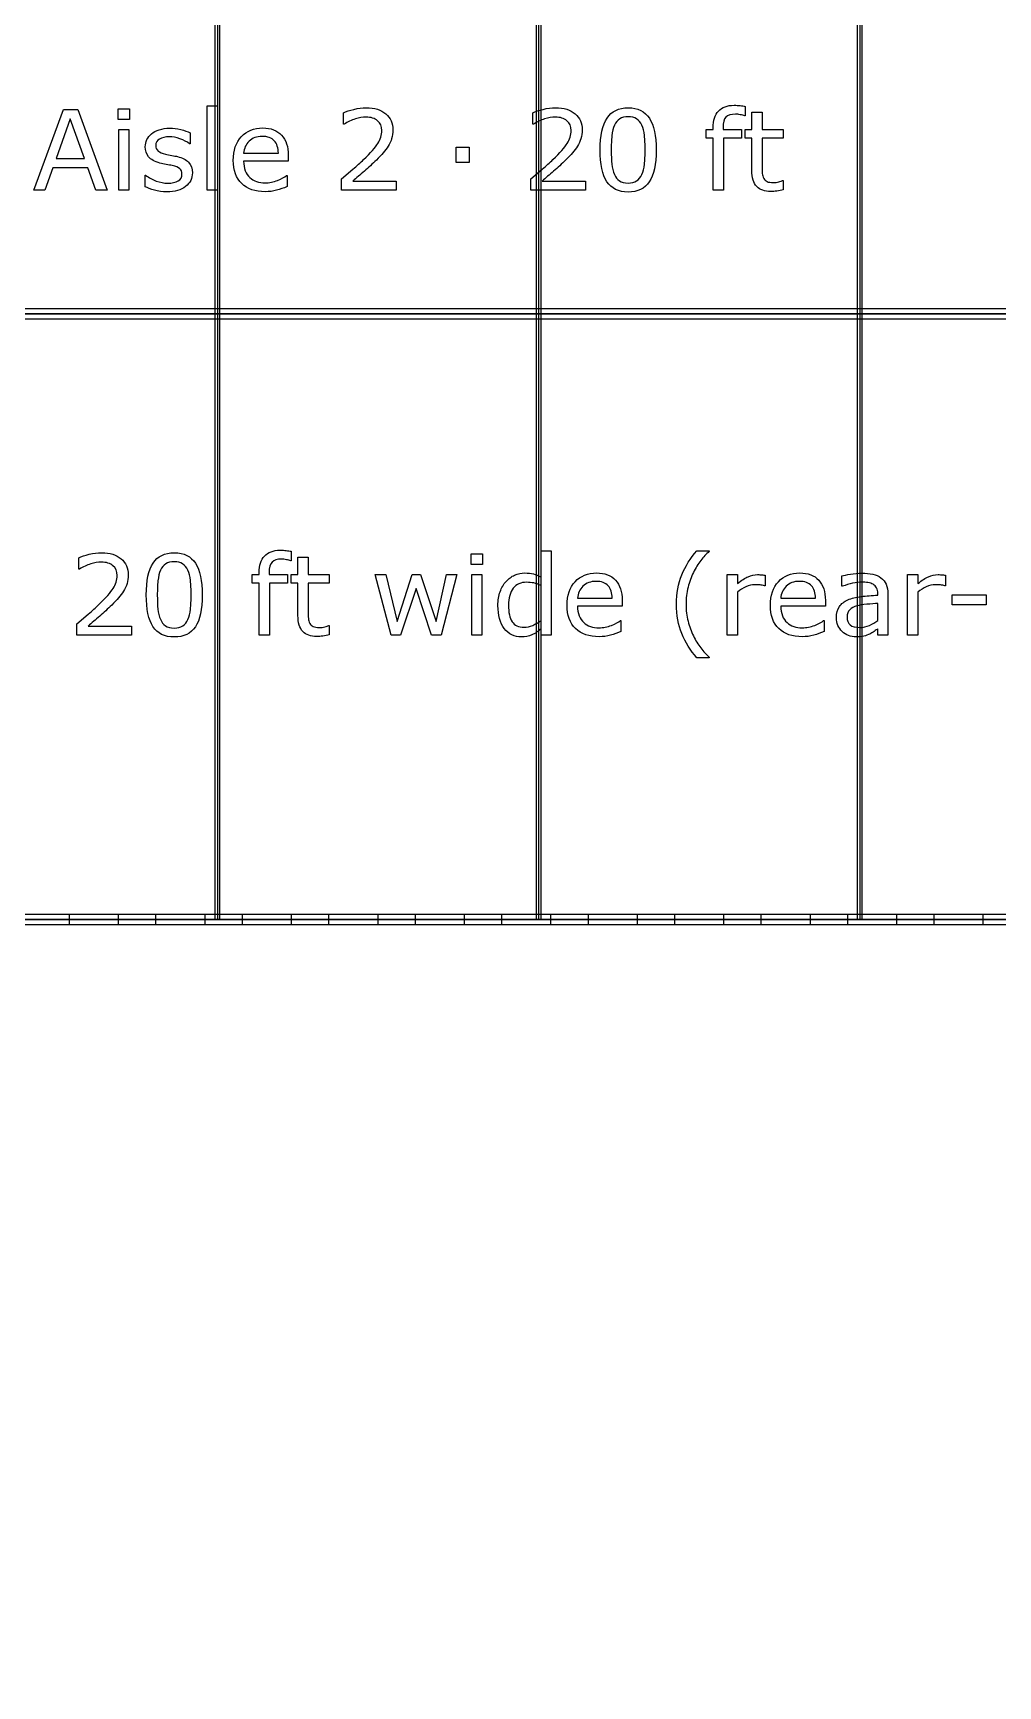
# Model space of a CAD drawing. Extents: x -13 to 750, y 12 to 2314.
# Drawn here: x 139.1 to 217.2, y 875.9 to 1009.6 of the extents above; entities that cross this region are included whole.
import ezdxf

# ---------------------------------------------------------------- set-up
doc = ezdxf.new("R2010")
doc.units = 0
doc.layers.get('0').update_dxf_attribs({"linetype": 'CONTINUOUS'})

msp = doc.modelspace()

# ---------------------------------------------------------------- linework, layer by layer
at = {"color": 7}
for points in [[(153.80078, 1136.89), (153.80078, 937.89), (154.19922, 937.89), (154.19922, 1136.89)], [(179.80078, 1136.89), (179.80078, 937.89), (180.19922, 937.89), (180.19922, 1136.89)], [(205.80078, 1136.89), (205.80078, 937.89), (206.19922, 937.89), (206.19922, 1136.89)], [(44, 1012.89), (268, 1012.89), (268, 986.89), (44, 986.89)], [(145.073, 996.89), (144.14575, 996.89), (143.50415, 998.7137), (140.67407, 998.7137), (140.03247, 996.89), (139.14917, 996.89), (141.53101, 1003.4335), (142.69116, 1003.4335)], [(146.88794, 1002.6205), (145.9563, 1002.6205), (145.9563, 1003.4774), (146.88794, 1003.4774)], [(153.99393, 996.89), (153.16775, 996.89), (153.16775, 1003.7279), (153.99393, 1003.7279)], [(143.23608, 999.4608), (142.08911, 1002.6732), (140.93774, 999.4608)], [(146.83524, 996.89), (146.00906, 996.89), (146.00906, 1001.7987), (146.83524, 1001.7987)], [(174.38895, 999.1356), (173.33865, 999.1356), (173.33865, 1000.3793), (174.38895, 1000.3793)], [(189.51489, 1000.1639), (189.51489, 1000.1639)], [(188.35912, 998.1688), (188.35912, 998.1688)], [(43.599609, 987.2904), (43.599609, 937.4896), (268.40039, 937.4896), (268.40039, 987.2904)], [(44, 986.89), (268, 986.89), (268, 937.89), (44, 937.89)], [(44.400391, 986.4896), (267.59961, 986.4896), (267.59961, 938.2904), (44.400391, 938.2904)], [(175.46562, 966.6206), (174.53398, 966.6206), (174.53398, 967.4775), (175.46562, 967.4775)], [(173.387, 965.7988), (172.10819, 960.8901), (171.34355, 960.8901), (170.08232, 964.6738), (168.82987, 960.8901), (168.06962, 960.8901), (166.77763, 965.7988), (167.63896, 965.7988), (168.53983, 961.9975), (169.76591, 965.7988), (170.44706, 965.7988), (171.7039, 961.9975), (172.55644, 965.7988)], [(175.41292, 960.8901), (174.58675, 960.8901), (174.58675, 965.7988), (175.41292, 965.7988)], [(152.76786, 964.164), (152.76786, 964.164)], [(216.22933, 963.3554), (213.48714, 963.3554), (213.48714, 964.1508), (216.22933, 964.1508)], [(151.6121, 962.1689), (151.6121, 962.1689)], [(44, 937.89), (268, 937.89), (268, 763.89), (44, 763.89)], [(142, 938.2904), (142, 937.4896), (146, 937.4896), (146, 938.2904)], [(149, 938.2904), (149, 937.4896), (153, 937.4896), (153, 938.2904)], [(156, 938.2904), (156, 937.4896), (160, 937.4896), (160, 938.2904)], [(163, 938.2904), (163, 937.4896), (167, 937.4896), (167, 938.2904)], [(170, 938.2904), (170, 937.4896), (174, 937.4896), (174, 938.2904)], [(177, 938.2904), (177, 937.4896), (181, 937.4896), (181, 938.2904)], [(184, 938.2904), (184, 937.4896), (188, 937.4896), (188, 938.2904)], [(191, 938.2904), (191, 937.4896), (195, 937.4896), (195, 938.2904)], [(198, 938.2904), (198, 937.4896), (202, 937.4896), (202, 938.2904)], [(205, 938.2904), (205, 937.4896), (209, 937.4896), (209, 938.2904)], [(212, 938.2904), (212, 937.4896), (216, 937.4896), (216, 938.2904)]]:
    msp.add_lwpolyline(points, close=True, dxfattribs=at)
for points in [[(154, 1136.89), (154, 937.89)], [(180, 1136.89), (180, 937.89)], [(206, 1136.89), (206, 937.89)], [(164.25516, 1002.2381), (164.21126, 1002.2381), (164.21126, 1003.161)], [(179.57886, 1002.2381), (179.53496, 1002.2381), (179.53496, 1003.161)], [(196.72632, 1002.9281), (196.68242, 1002.9281)], [(197.26685, 998.4936), (197.26685, 1001.104), (196.70874, 1001.104), (196.70874, 1001.7983), (197.26685, 1001.7983), (197.26685, 1003.2089), (198.09302, 1003.2089), (198.09302, 1001.7983), (199.7981, 1001.7983), (199.7981, 1001.104), (198.09302, 1001.104), (198.09302, 998.8671)], [(196.72637, 1003.6838), (196.72632, 1002.9281)], [(194.92901, 1001.9657), (194.92901, 1001.7987), (196.41875, 1001.7987), (196.41875, 1001.1044), (194.95537, 1001.1044), (194.95537, 996.89), (194.1292, 996.89), (194.1292, 1001.1044), (193.57109, 1001.1044), (193.57109, 1001.7987), (194.1292, 1001.7987), (194.1292, 1001.9613)], [(151.78343, 1001.5479), (151.78343, 1000.6646), (151.73953, 1000.6646)], [(156.12088, 999.8915), (158.93338, 999.8915)], [(159.73758, 999.2587), (156.12088, 999.2587)], [(159.73753, 999.7069), (159.73758, 999.2587)], [(148.14041, 997.1844), (148.14041, 998.1117), (148.18431, 998.1117)], [(151.97684, 998.3044), (151.97684, 998.305)], [(159.59695, 998.0897), (159.64085, 998.0897), (159.64085, 997.1888)], [(168.4783, 996.89), (164.04861, 996.89), (164.04861, 997.8085), (164.97147, 998.5995)], [(164.95831, 997.6415), (168.47833, 997.6415), (168.4783, 996.89)], [(183.802, 996.89), (179.37231, 996.89), (179.37231, 997.8085), (180.29517, 998.5995)], [(180.28201, 997.6415), (183.80203, 997.6415), (183.802, 996.89)], [(199.75417, 997.6762), (199.79807, 997.6762), (199.7981, 996.9339)], [(142.83183, 966.2382), (142.78783, 966.2382), (142.78783, 967.1611)], [(159.97929, 966.9282), (159.93539, 966.9282)], [(160.51982, 962.4937), (160.51982, 965.1041), (159.96171, 965.1041), (159.96171, 965.7984), (160.51982, 965.7984), (160.51982, 967.209), (161.34599, 967.209), (161.34599, 965.7984), (163.05107, 965.7984), (163.05107, 965.1041), (161.34599, 965.1041), (161.34599, 962.8672)], [(159.97934, 967.6838), (159.97929, 966.9282)], [(180.20296, 965.6005), (180.20296, 967.7275), (181.02913, 967.7275), (181.02913, 960.8901)], [(192.802, 967.728), (193.80835, 967.728), (193.80835, 967.684)], [(158.18197, 965.9658), (158.18197, 965.7988), (159.67172, 965.7988), (159.67172, 965.1045), (158.20834, 965.1045), (158.20834, 960.89), (157.38217, 960.89), (157.38217, 965.1044), (156.82406, 965.1044), (156.82406, 965.7987), (157.38217, 965.7987), (157.38217, 965.9613)], [(196.09363, 964.3755), (196.09363, 960.89), (195.26745, 960.89), (195.26745, 965.7987), (196.09363, 965.7987), (196.09363, 965.0736)], [(198.33044, 965.7457), (198.3304, 964.8979)], [(204.59261, 964.854), (204.54861, 964.854), (204.54861, 965.6933)], [(210.70105, 964.3755), (210.70105, 960.89), (209.87488, 960.89), (209.87488, 965.7987), (210.70105, 965.7987), (210.70105, 965.0736)], [(212.93786, 965.7457), (212.93782, 964.8979)], [(180.20296, 962.0986), (180.20296, 964.9155)], [(198.3304, 964.8979), (198.2865, 964.8979)], [(207.46224, 964.1336), (207.46224, 964.261)], [(208.28397, 964.2209), (208.28402, 960.8901)], [(212.93782, 964.8979), (212.89392, 964.8979)], [(183.1473, 963.8916), (185.9598, 963.8916)], [(186.764, 963.2588), (183.1473, 963.2588)], [(186.76395, 963.707), (186.764, 963.2588)], [(199.60042, 963.8916), (202.41292, 963.8916)], [(203.21712, 963.2588), (199.60042, 963.2588)], [(203.21708, 963.707), (203.21712, 963.2588)], [(207.46224, 962.0986), (207.46224, 963.4653)], [(147.05497, 960.8901), (142.62528, 960.8901), (142.62528, 961.8086), (143.54814, 962.5996)], [(143.53488, 961.6416), (147.0549, 961.6416), (147.05497, 960.8901)], [(163.00714, 961.6763), (163.05104, 961.6763), (163.05107, 960.934)], [(180.20296, 962.0984), (180.20296, 962.0986)], [(186.62337, 962.0898), (186.66727, 962.0898), (186.66727, 961.1889)], [(203.0765, 962.0898), (203.1204, 962.0898), (203.1204, 961.1889)], [(207.46224, 962.0985), (207.46224, 962.0986)], [(181.02913, 960.8901), (180.20296, 960.8901), (180.20296, 961.4043)], [(208.28402, 960.8901), (207.46224, 960.8901), (207.46224, 961.413)], [(193.80843, 959.0796), (192.802, 959.0796)], [(193.80835, 959.1235), (193.80843, 959.0796)]]:
    msp.add_lwpolyline(points, dxfattribs=at)
for points in [[(164.21126, 1003.161), (164.419267, 1003.263533), (164.696123, 1003.357267), (165.04183, 1003.4422)], [(165.04183, 1003.4422), (165.390463, 1003.5272), (165.727377, 1003.5697), (166.05257, 1003.5697)], [(166.05257, 1003.5697), (166.72347, 1003.5697), (167.24935, 1003.4071), (167.63021, 1003.0819)], [(167.63021, 1003.0819), (168.01107, 1002.759633), (168.2015, 1002.321633), (168.2015, 1001.7679)], [(179.53496, 1003.161), (179.742967, 1003.263533), (180.019823, 1003.357267), (180.36553, 1003.4422)], [(180.36553, 1003.4422), (180.714163, 1003.5272), (181.051077, 1003.5697), (181.37627, 1003.5697)], [(181.37627, 1003.5697), (182.04717, 1003.5697), (182.57305, 1003.4071), (182.95391, 1003.0819)], [(182.95391, 1003.0819), (183.33477, 1002.759633), (183.5252, 1002.321633), (183.5252, 1001.7679)], [(185.53784, 1002.7303), (185.904053, 1003.286967), (186.475343, 1003.5653), (187.25171, 1003.5653)], [(187.25171, 1003.5653), (188.036863, 1003.5653), (188.609617, 1003.282567), (188.96997, 1002.7171)], [(194.1292, 1001.9613), (194.1292, 1002.5443), (194.27422, 1002.991067), (194.56426, 1003.3016)], [(194.56426, 1003.3016), (194.8543, 1003.615067), (195.273243, 1003.7718), (195.82109, 1003.7718)], [(195.93975, 1003.0511), (195.585257, 1003.0511), (195.327443, 1002.972), (195.16631, 1002.8138)], [(195.82109, 1003.7718), (196.005663, 1003.7718), (196.171193, 1003.763133), (196.31768, 1003.7458)], [(196.32647, 1003.0071), (196.179983, 1003.036433), (196.051077, 1003.0511), (195.93975, 1003.0511)], [(196.31768, 1003.7458), (196.467093, 1003.728467), (196.603323, 1003.7078), (196.72637, 1003.6838)], [(196.68242, 1002.9281), (196.5916, 1002.954767), (196.47295, 1002.9811), (196.32647, 1003.0071)], [(148.6677, 1001.4688), (148.831767, 1001.606467), (149.039777, 1001.714867), (149.29173, 1001.794)], [(149.29173, 1001.794), (149.54661, 1001.876), (149.83079, 1001.917), (150.14427, 1001.917)], [(150.14427, 1001.917), (150.437237, 1001.917), (150.733133, 1001.8804), (151.03196, 1001.8072)], [(151.03196, 1001.8072), (151.33372, 1001.736867), (151.58421, 1001.650433), (151.78343, 1001.5479)], [(155.93626, 1001.2274), (156.375713, 1001.699067), (156.95286, 1001.9349), (157.6677, 1001.9349)], [(157.6677, 1001.9349), (158.329813, 1001.9349), (158.83958, 1001.741533), (159.197, 1001.3548)], [(165.16482, 1002.6688), (164.854273, 1002.575067), (164.551053, 1002.4315), (164.25516, 1002.2381)], [(166.03055, 1002.8094), (165.76395, 1002.8094), (165.475373, 1002.762533), (165.16482, 1002.6688)], [(166.96658, 1002.5194), (166.743927, 1002.712733), (166.431917, 1002.8094), (166.03055, 1002.8094)], [(167.30496, 1001.724), (167.30496, 1002.0638), (167.192167, 1002.328933), (166.96658, 1002.5194)], [(166.99295, 1000.6825), (167.200957, 1001.004767), (167.30496, 1001.351933), (167.30496, 1001.724)], [(168.2015, 1001.7679), (168.2015, 1001.5189), (168.169267, 1001.286), (168.1048, 1001.0692)], [(180.48853, 1002.6688), (180.177983, 1002.575067), (179.87476, 1002.4315), (179.57886, 1002.2381)], [(181.35425, 1002.8094), (181.08765, 1002.8094), (180.799077, 1002.762533), (180.48853, 1002.6688)], [(182.29028, 1002.5194), (182.067627, 1002.712733), (181.755617, 1002.8094), (181.35425, 1002.8094)], [(182.62866, 1001.724), (182.62866, 1002.0638), (182.515867, 1002.328933), (182.29028, 1002.5194)], [(182.31665, 1000.6825), (182.524657, 1001.004767), (182.62866, 1001.351933), (182.62866, 1001.724)], [(183.5252, 1001.7679), (183.5252, 1001.5189), (183.492967, 1001.286), (183.4285, 1001.0692)], [(184.98853, 1000.1551), (184.98853, 1001.318233), (185.171633, 1002.176633), (185.53784, 1002.7303)], [(186.13989, 1002.1503), (186.040283, 1001.9335), (185.971437, 1001.650767), (185.93335, 1001.3021)], [(186.56616, 1002.6688), (186.387453, 1002.554533), (186.245363, 1002.3817), (186.13989, 1002.1503)], [(187.25171, 1002.8402), (186.976317, 1002.8402), (186.7478, 1002.783067), (186.56616, 1002.6688)], [(187.93286, 1002.6688), (187.75708, 1002.783067), (187.53003, 1002.8402), (187.25171, 1002.8402)], [(188.35474, 1002.159), (188.2522, 1002.3846), (188.111573, 1002.554533), (187.93286, 1002.6688)], [(188.56567, 1001.3241), (188.530537, 1001.652233), (188.460227, 1001.930533), (188.35474, 1002.159)], [(188.96997, 1002.7171), (189.33325, 1002.154633), (189.51489, 1001.303567), (189.51489, 1000.1639)], [(195.16631, 1002.8138), (195.00811, 1002.658533), (194.92901, 1002.375833), (194.92901, 1001.9657)], [(148.16233, 1000.4185), (148.16233, 1000.620633), (148.203347, 1000.811067), (148.28538, 1000.9898)], [(148.4304, 999.6011), (148.251687, 999.823767), (148.16233, 1000.096233), (148.16233, 1000.4185)], [(148.28538, 1000.9898), (148.37034, 1001.168533), (148.49778, 1001.3282), (148.6677, 1001.4688)], [(149.31815, 1001.0425), (149.110137, 1000.928233), (149.00613, 1000.756867), (149.00613, 1000.5284)], [(149.00613, 1000.5284), (149.00613, 1000.3262), (149.06912, 1000.173833), (149.1951, 1000.0713)], [(150.08279, 1001.2183), (149.781037, 1001.2183), (149.526157, 1001.1597), (149.31815, 1001.0425)], [(150.97049, 1001.0557), (150.66873, 1001.1641), (150.37283, 1001.2183), (150.08279, 1001.2183)], [(151.73953, 1000.6646), (151.528597, 1000.819867), (151.27225, 1000.950233), (150.97049, 1001.0557)], [(155.28147, 999.3158), (155.28147, 1000.118533), (155.499733, 1000.755733), (155.93626, 1001.2274)], [(156.56473, 1000.8627), (156.303983, 1000.6019), (156.156033, 1000.278167), (156.12088, 999.8915)], [(157.62381, 1001.2538), (157.18143, 1001.2538), (156.828403, 1001.123433), (156.56473, 1000.8627)], [(158.60379, 1000.8978), (158.389923, 1001.135133), (158.063263, 1001.2538), (157.62381, 1001.2538)], [(158.93338, 999.8915), (158.930713, 1000.3251), (158.82085, 1000.660533), (158.60379, 1000.8978)], [(159.197, 1001.3548), (159.557353, 1000.968133), (159.73753, 1000.418833), (159.73753, 999.7069)], [(165.83719, 999.3861), (166.39969, 999.931033), (166.784943, 1000.363167), (166.99295, 1000.6825)], [(167.82794, 1000.4584), (167.71368, 1000.276733), (167.578913, 1000.098), (167.42364, 999.9222)], [(168.1048, 1001.0692), (168.043267, 1000.855333), (167.95098, 1000.651733), (167.82794, 1000.4584)], [(181.16089, 999.3861), (181.72339, 999.931033), (182.108643, 1000.363167), (182.31665, 1000.6825)], [(183.15164, 1000.4584), (183.03738, 1000.276733), (182.902613, 1000.098), (182.74734, 999.9222)], [(183.4285, 1001.0692), (183.366967, 1000.855333), (183.27468, 1000.651733), (183.15164, 1000.4584)], [(185.93335, 1001.3021), (185.898217, 1000.9535), (185.88065, 1000.571167), (185.88065, 1000.1551)], [(188.62277, 1000.1639), (188.62277, 1000.609233), (188.603737, 1000.995967), (188.56567, 1001.3241)], [(149.34886, 999.1001), (148.918193, 999.214367), (148.61204, 999.381367), (148.4304, 999.6011)], [(149.1951, 1000.0713), (149.318147, 999.968767), (149.517363, 999.8853), (149.79275, 999.8209)], [(149.86302, 998.9859), (149.67552, 999.021233), (149.504133, 999.0593), (149.34886, 999.1001)], [(149.79275, 999.8209), (149.945097, 999.785567), (150.11502, 999.7504), (150.30252, 999.7154)], [(150.32444, 998.8939), (150.207253, 998.920567), (150.053447, 998.951233), (149.86302, 998.9859)], [(150.30252, 999.7154), (150.492947, 999.680067), (150.65115, 999.647733), (150.77713, 999.6184)], [(150.77713, 999.6184), (151.160917, 999.530533), (151.456813, 999.379667), (151.66482, 999.1658)], [(151.66482, 999.1658), (151.872833, 998.949), (151.97684, 998.661867), (151.97684, 998.3044)], [(155.96702, 997.4349), (155.509987, 997.8773), (155.28147, 998.504267), (155.28147, 999.3158)], [(156.12088, 999.2587), (156.12088, 998.9569), (156.16629, 998.6932), (156.25711, 998.4676)], [(164.97147, 998.5995), (165.282017, 998.863167), (165.57059, 999.125367), (165.83719, 999.3861)], [(166.86554, 999.3378), (166.55206, 999.030133), (166.22833, 998.7313), (165.89435, 998.4413)], [(167.42364, 999.9222), (167.2713, 999.746467), (167.085267, 999.551667), (166.86554, 999.3378)], [(180.29517, 998.5995), (180.605717, 998.863167), (180.89429, 999.125367), (181.16089, 999.3861)], [(182.18924, 999.3378), (181.87576, 999.030133), (181.55203, 998.7313), (181.21805, 998.4413)], [(182.74734, 999.9222), (182.595, 999.746467), (182.408967, 999.551667), (182.18924, 999.3378)], [(185.52905, 997.5887), (185.168703, 998.145367), (184.98853, 999.000833), (184.98853, 1000.1551)], [(185.88065, 1000.1551), (185.88065, 999.6981), (185.89675, 999.3158), (185.92895, 999.0082)], [(185.92895, 999.0082), (185.96115, 998.700533), (186.029997, 998.425133), (186.13549, 998.182)], [(188.35913, 998.1688), (188.46167, 998.406133), (188.530517, 998.684467), (188.56567, 999.0038)], [(188.56567, 999.0038), (188.603737, 999.326067), (188.62277, 999.712767), (188.62277, 1000.1639)], [(189.51489, 1000.1639), (189.51489, 998.9891), (189.33032, 998.1263), (188.96118, 997.5755)], [(148.18431, 998.1117), (148.44505, 997.915367), (148.735087, 997.758633), (149.05442, 997.6415)], [(149.05442, 997.6415), (149.37376, 997.527233), (149.679913, 997.4701), (149.97288, 997.4701)], [(149.97288, 997.4701), (150.33616, 997.4701), (150.62034, 997.5287), (150.82542, 997.6459)], [(150.96604, 998.639), (150.854713, 998.7386), (150.640847, 998.823567), (150.32444, 998.8939)], [(150.82542, 997.6459), (151.0305, 997.763033), (151.13304, 997.9476), (151.13304, 998.1996)], [(151.13304, 998.1996), (151.13304, 998.392933), (151.077373, 998.5394), (150.96604, 998.639)], [(151.97684, 998.305), (151.97684, 997.8568), (151.790803, 997.489133), (151.41873, 997.202)], [(156.25711, 998.4676), (156.34793, 998.245), (156.472443, 998.0619), (156.63065, 997.9183)], [(156.63065, 997.9183), (156.78299, 997.7777), (156.963163, 997.672233), (157.17117, 997.6019)], [(157.17117, 997.6019), (157.38211, 997.531567), (157.613557, 997.4964), (157.86551, 997.4964)], [(157.86551, 997.4964), (158.199497, 997.4964), (158.534947, 997.562333), (158.87186, 997.6942)], [(158.87186, 997.6942), (159.2117, 997.828933), (159.453397, 997.960767), (159.59695, 998.0897)], [(165.89435, 998.4413), (165.560363, 998.154167), (165.24835, 997.887567), (164.95831, 997.6415)], [(181.21805, 998.4413), (180.884063, 998.154167), (180.57205, 997.887567), (180.28201, 997.6415)], [(187.25171, 996.7538), (186.46655, 996.7538), (185.89233, 997.0321), (185.52905, 997.5887)], [(186.13549, 998.182), (186.23217, 997.953467), (186.3684, 997.779133), (186.54418, 997.659)], [(186.54418, 997.659), (186.722893, 997.538933), (186.958733, 997.4789), (187.2517, 997.4789)], [(187.2517, 997.4789), (187.527087, 997.4789), (187.755603, 997.536033), (187.93725, 997.6503)], [(187.93725, 997.6503), (188.11889, 997.7645), (188.259513, 997.937333), (188.35912, 998.1688)], [(197.65796, 997.1972), (197.39722, 997.466733), (197.26685, 997.898867), (197.26685, 998.4936)], [(198.09302, 998.8671), (198.09302, 998.6093), (198.098887, 998.407167), (198.11062, 998.2607)], [(198.11062, 998.2607), (198.122353, 998.117167), (198.163367, 997.9824), (198.23366, 997.8564)], [(198.23366, 997.8564), (198.298127, 997.7392), (198.386017, 997.652767), (198.49733, 997.5971)], [(198.49733, 997.5971), (198.61159, 997.544433), (198.784443, 997.5181), (199.01589, 997.5181)], [(199.43776, 997.5751), (199.584247, 997.616433), (199.689717, 997.650133), (199.75417, 997.6762)], [(148.90066, 996.8988), (148.598907, 996.986667), (148.34549, 997.081867), (148.14041, 997.1844)], [(149.90262, 996.7713), (149.53934, 996.7713), (149.205353, 996.8138), (148.90066, 996.8988)], [(151.41873, 997.202), (151.04959, 996.914867), (150.54422, 996.7713), (149.90262, 996.7713)], [(157.87425, 996.7757), (157.059797, 996.7757), (156.424053, 996.995433), (155.96702, 997.4349)], [(158.78831, 996.8944), (158.49827, 996.815267), (158.193583, 996.7757), (157.87425, 996.7757)], [(159.64085, 997.1888), (159.36253, 997.0716), (159.07835, 996.973467), (158.78831, 996.8944)], [(188.96118, 997.5755), (188.594973, 997.0277), (188.02515, 996.7538), (187.25171, 996.7538)], [(198.80054, 996.7929), (198.29956, 996.7929), (197.9187, 996.927667), (197.65796, 997.1972)], [(199.28833, 996.8329), (199.10669, 996.806233), (198.944093, 996.7929), (198.80054, 996.7929)], [(199.01589, 997.5181), (199.150657, 997.5181), (199.29128, 997.5371), (199.43776, 997.5751)], [(199.7981, 996.9339), (199.642827, 996.893233), (199.472903, 996.859567), (199.28833, 996.8329)], [(142.78783, 967.1611), (142.995837, 967.263633), (143.272693, 967.357367), (143.6184, 967.4423)], [(143.6184, 967.4423), (143.967033, 967.5273), (144.303947, 967.5698), (144.62914, 967.5698)], [(144.62914, 967.5698), (145.30004, 967.5698), (145.82592, 967.4072), (146.20678, 967.082)], [(146.20678, 967.082), (146.58764, 966.759733), (146.77807, 966.321733), (146.77807, 965.768)], [(148.79081, 966.7304), (149.157023, 967.287067), (149.728313, 967.5654), (150.50468, 967.5654)], [(150.50468, 966.8403), (150.229287, 966.8403), (150.00077, 966.783167), (149.81913, 966.6689)], [(150.50468, 967.5654), (151.289833, 967.5654), (151.862587, 967.282667), (152.22294, 966.7172)], [(151.18583, 966.6689), (151.01005, 966.783167), (150.783, 966.8403), (150.50468, 966.8403)], [(157.38217, 965.9613), (157.38217, 966.5443), (157.52719, 966.991067), (157.81723, 967.3016)], [(157.81723, 967.3016), (158.10727, 967.615067), (158.526213, 967.7718), (159.07406, 967.7718)], [(159.19272, 967.0512), (158.838227, 967.0512), (158.580413, 966.9721), (158.41928, 966.8139)], [(159.07406, 967.7718), (159.258633, 967.7718), (159.424163, 967.763133), (159.57065, 967.7458)], [(159.57944, 967.0072), (159.432953, 967.036533), (159.304047, 967.0512), (159.19272, 967.0512)], [(159.57065, 967.7458), (159.720063, 967.728467), (159.856293, 967.7078), (159.97934, 967.6838)], [(159.93539, 966.9282), (159.84457, 966.954867), (159.72592, 966.9812), (159.57944, 967.0072)], [(191.59351, 965.7812), (191.880617, 966.484333), (192.283447, 967.133267), (192.802, 967.728)], [(193.1272, 966.9414), (192.913333, 966.663067), (192.714113, 966.337867), (192.52954, 965.9658)], [(193.80835, 967.684), (193.571043, 967.470133), (193.343993, 967.2226), (193.1272, 966.9414)], [(143.7415, 966.6689), (143.430947, 966.575167), (143.127723, 966.4316), (142.83183, 966.2382)], [(144.60722, 966.8095), (144.34062, 966.8095), (144.052047, 966.762633), (143.7415, 966.6689)], [(145.54325, 966.5195), (145.320597, 966.712833), (145.008587, 966.8095), (144.60722, 966.8095)], [(145.88163, 965.7241), (145.88163, 966.0639), (145.768837, 966.329033), (145.54325, 966.5195)], [(145.56962, 964.6826), (145.777627, 965.004867), (145.88163, 965.352033), (145.88163, 965.7241)], [(146.77807, 965.768), (146.77807, 965.519), (146.745837, 965.2861), (146.68137, 965.0693)], [(148.2415, 964.1552), (148.2415, 965.318333), (148.424603, 966.176733), (148.79081, 966.7304)], [(149.39286, 966.1504), (149.293253, 965.9336), (149.224407, 965.650867), (149.18632, 965.3022)], [(149.81913, 966.6689), (149.640423, 966.554633), (149.498333, 966.3818), (149.39286, 966.1504)], [(151.60771, 966.1591), (151.50517, 966.3847), (151.364543, 966.554633), (151.18583, 966.6689)], [(151.81864, 965.3242), (151.783507, 965.652333), (151.713197, 965.930633), (151.60771, 966.1591)], [(152.22294, 966.7172), (152.58622, 966.154733), (152.76786, 965.303667), (152.76786, 964.164)], [(158.41928, 966.8139), (158.261073, 966.658633), (158.18197, 966.375933), (158.18197, 965.9658)], [(177.36849, 965.2495), (177.56771, 965.472167), (177.799153, 965.642067), (178.06282, 965.7592)], [(178.06282, 965.7592), (178.329427, 965.8764), (178.60482, 965.935), (178.889, 965.935)], [(178.889, 965.935), (179.146807, 965.935), (179.37532, 965.907), (179.57454, 965.851)], [(179.57454, 965.851), (179.77376, 965.798333), (179.983233, 965.714833), (180.20296, 965.6005)], [(182.96268, 965.2275), (183.402133, 965.699167), (183.97928, 965.935), (184.69412, 965.935)], [(184.69412, 965.935), (185.356233, 965.935), (185.866, 965.741633), (186.22342, 965.3549)], [(191.16284, 963.4038), (191.16284, 964.2856), (191.306397, 965.078067), (191.59351, 965.7812)], [(192.52954, 965.9658), (192.35376, 965.605467), (192.210207, 965.2085), (192.09888, 964.7749)], [(196.09363, 965.0736), (196.42175, 965.337267), (196.710323, 965.5233), (196.95935, 965.6317)], [(196.95935, 965.6317), (197.211303, 965.743033), (197.46765, 965.7987), (197.72839, 965.7987)], [(197.72839, 965.7987), (197.871943, 965.7987), (197.975947, 965.794367), (198.0404, 965.7857)], [(198.0404, 965.7857), (198.104867, 965.779033), (198.201547, 965.7657), (198.33044, 965.7457)], [(199.41581, 965.2275), (199.855263, 965.699167), (200.432413, 965.935), (201.14726, 965.935)], [(201.14726, 965.935), (201.809367, 965.935), (202.31913, 965.741633), (202.67655, 965.3549)], [(204.54861, 965.6933), (204.709743, 965.7373), (204.942653, 965.785633), (205.24734, 965.8383)], [(205.24734, 965.8383), (205.552033, 965.890967), (205.852327, 965.9173), (206.14822, 965.9173)], [(206.14822, 965.9173), (206.493927, 965.9173), (206.79422, 965.887967), (207.0491, 965.8293)], [(207.0491, 965.8293), (207.306913, 965.773967), (207.52957, 965.677267), (207.71707, 965.5392)], [(207.71707, 965.5392), (207.901643, 965.404467), (208.04227, 965.230167), (208.13895, 965.0163)], [(210.70105, 965.0736), (211.029177, 965.337267), (211.31775, 965.5233), (211.56677, 965.6317)], [(211.56677, 965.6317), (211.818723, 965.743033), (212.07507, 965.7987), (212.33581, 965.7987)], [(212.33581, 965.7987), (212.47937, 965.7987), (212.583377, 965.794367), (212.64783, 965.7857)], [(212.64783, 965.7857), (212.712297, 965.779033), (212.808973, 965.7657), (212.93786, 965.7457)], [(144.41386, 963.3862), (144.97636, 963.931133), (145.361613, 964.363267), (145.56962, 964.6826)], [(146.40451, 964.4585), (146.29025, 964.276833), (146.155483, 964.0981), (146.00021, 963.9223)], [(146.68137, 965.0693), (146.619837, 964.855433), (146.52755, 964.651833), (146.40451, 964.4585)], [(148.78202, 961.5888), (148.421673, 962.145467), (148.2415, 963.000933), (148.2415, 964.1552)], [(149.18632, 965.3022), (149.151187, 964.9536), (149.13362, 964.571267), (149.13362, 964.1552)], [(149.13362, 964.1552), (149.13362, 963.6982), (149.14972, 963.3159), (149.18192, 963.0083)], [(151.87574, 964.164), (151.87574, 964.609333), (151.856707, 964.996067), (151.81864, 965.3242)], [(151.81864, 963.0039), (151.856707, 963.326167), (151.87574, 963.712867), (151.87574, 964.164)], [(152.76786, 964.164), (152.76786, 962.9892), (152.58329, 962.1264), (152.21415, 961.5756)], [(176.70931, 963.3071), (176.70931, 963.7231), (176.767903, 964.0937), (176.88509, 964.4189)], [(176.88509, 964.4189), (177.00521, 964.7441), (177.166343, 965.020967), (177.36849, 965.2495)], [(177.94857, 964.6956), (177.690757, 964.373333), (177.56185, 963.9163), (177.56185, 963.3245)], [(179.02962, 965.179), (178.566733, 965.179), (178.206383, 965.017867), (177.94857, 964.6956)], [(179.6053, 965.122), (179.42952, 965.16), (179.237627, 965.179), (179.02962, 965.179)], [(180.20296, 964.9155), (179.980307, 965.0151), (179.781087, 965.083933), (179.6053, 965.122)], [(182.30789, 963.3159), (182.30789, 964.118633), (182.526153, 964.755833), (182.96268, 965.2275)], [(183.59114, 964.8628), (183.3304, 964.602), (183.182453, 964.278267), (183.1473, 963.8916)], [(184.65023, 965.2539), (184.207843, 965.2539), (183.854813, 965.123533), (183.59114, 964.8628)], [(185.63021, 964.8979), (185.416343, 965.135233), (185.089683, 965.2539), (184.65023, 965.2539)], [(185.9598, 963.8916), (185.957133, 964.3252), (185.84727, 964.660633), (185.63021, 964.8979)], [(186.22342, 965.3549), (186.583773, 964.968233), (186.76395, 964.418933), (186.76395, 963.707)], [(192.09888, 964.7749), (191.99048, 964.3413), (191.93628, 963.884267), (191.93628, 963.4038)], [(196.77917, 964.8105), (196.54187, 964.699167), (196.313357, 964.554167), (196.09363, 964.3755)], [(197.51745, 964.9819), (197.26257, 964.9819), (197.016477, 964.924767), (196.77917, 964.8105)], [(197.92615, 964.9599), (197.81189, 964.974567), (197.675657, 964.9819), (197.51745, 964.9819)], [(198.2865, 964.8979), (198.163453, 964.927233), (198.043337, 964.9479), (197.92615, 964.9599)], [(198.76103, 963.3159), (198.76103, 964.118633), (198.97929, 964.755833), (199.41581, 965.2275)], [(200.04427, 964.8628), (199.78353, 964.602), (199.63558, 964.278267), (199.60042, 963.8916)], [(201.10335, 965.2539), (200.66097, 965.2539), (200.307943, 965.123533), (200.04427, 964.8628)], [(202.08333, 964.8979), (201.869463, 965.135233), (201.542803, 965.2539), (201.10335, 965.2539)], [(202.41292, 963.8916), (202.410253, 964.3252), (202.30039, 964.660633), (202.08333, 964.8979)], [(202.67655, 965.3549), (203.036903, 964.968233), (203.21708, 964.418933), (203.21708, 963.707)], [(205.41878, 965.1001), (205.15218, 965.044767), (204.87679, 964.962733), (204.59261, 964.854)], [(206.14388, 965.1881), (205.92708, 965.1881), (205.68538, 965.158767), (205.41878, 965.1001)], [(206.65804, 965.1531), (206.49398, 965.176433), (206.322593, 965.1881), (206.14388, 965.1881)], [(207.07991, 965.0169), (206.962723, 965.084233), (206.8221, 965.129633), (206.65804, 965.1531)], [(207.36116, 964.7268), (207.296693, 964.849867), (207.202943, 964.946567), (207.07991, 965.0169)], [(207.46224, 964.261), (207.46224, 964.448533), (207.428547, 964.6038), (207.36116, 964.7268)], [(208.13895, 965.0163), (208.23563, 964.802433), (208.28397, 964.5373), (208.28397, 964.2209)], [(211.38659, 964.8105), (211.14929, 964.699167), (210.920777, 964.554167), (210.70105, 964.3755)], [(212.12488, 964.9819), (211.869993, 964.9819), (211.623897, 964.924767), (211.38659, 964.8105)], [(212.53357, 964.9599), (212.41931, 964.974567), (212.28308, 964.9819), (212.12488, 964.9819)], [(212.89392, 964.8979), (212.770873, 964.927233), (212.650757, 964.9479), (212.53357, 964.9599)], [(143.54814, 962.5996), (143.858687, 962.863267), (144.14726, 963.125467), (144.41386, 963.3862)], [(145.44211, 963.3379), (145.12863, 963.030233), (144.8049, 962.7314), (144.47092, 962.4414)], [(146.00021, 963.9223), (145.84787, 963.746567), (145.661837, 963.551767), (145.44211, 963.3379)], [(149.18192, 963.0083), (149.21412, 962.700633), (149.28297, 962.425233), (149.38847, 962.1821)], [(151.6121, 962.1689), (151.71464, 962.406233), (151.783487, 962.684567), (151.81864, 963.0039)], [(161.34599, 962.8672), (161.34599, 962.6094), (161.351857, 962.407267), (161.36359, 962.2608)], [(177.22347, 961.4306), (176.880697, 961.8818), (176.70931, 962.5073), (176.70931, 963.3071)], [(177.56185, 963.3245), (177.56185, 962.7415), (177.66146, 962.297633), (177.86068, 961.9929)], [(182.99344, 961.435), (182.536407, 961.8774), (182.30789, 962.504367), (182.30789, 963.3159)], [(183.1473, 963.2588), (183.1473, 962.957), (183.19271, 962.6933), (183.28353, 962.4677)], [(191.59351, 961.0263), (191.306397, 961.729433), (191.16284, 962.521933), (191.16284, 963.4038)], [(191.93628, 963.4038), (191.93628, 962.9028), (191.989013, 962.4443), (192.09448, 962.0283)], [(199.44657, 961.435), (198.989543, 961.8774), (198.76103, 962.504367), (198.76103, 963.3159)], [(199.60042, 963.2588), (199.60042, 962.957), (199.64583, 962.6933), (199.73665, 962.4677)], [(204.11361, 962.3142), (204.11361, 962.686267), (204.19271, 962.986567), (204.35091, 963.2151)], [(204.35091, 963.2151), (204.512043, 963.446567), (204.74056, 963.6282), (205.03646, 963.76)], [(205.18587, 962.9554), (205.039383, 962.8148), (204.96614, 962.62), (204.96614, 962.371)], [(205.03646, 963.76), (205.335287, 963.891867), (205.694173, 963.981233), (206.11312, 964.0281)], [(205.76155, 963.2718), (205.52425, 963.204467), (205.332357, 963.099), (205.18587, 962.9554)], [(206.57015, 963.3993), (206.230303, 963.369967), (205.96077, 963.327467), (205.76155, 963.2718)], [(206.11312, 964.0281), (206.532067, 964.074767), (206.981773, 964.109933), (207.46224, 964.1336)], [(207.46224, 963.4653), (207.210287, 963.450633), (206.912923, 963.428633), (206.57015, 963.3993)], [(144.47092, 962.4414), (144.136933, 962.154267), (143.82492, 961.887667), (143.53488, 961.6416)], [(150.50468, 960.7539), (149.71952, 960.7539), (149.1453, 961.0322), (148.78202, 961.5888)], [(149.38847, 962.1821), (149.48515, 961.953567), (149.62138, 961.779233), (149.79716, 961.6591)], [(149.79716, 961.6591), (149.975873, 961.539033), (150.211713, 961.479), (150.50468, 961.479)], [(150.50468, 961.479), (150.780067, 961.479), (151.008583, 961.536133), (151.19023, 961.6504)], [(152.21415, 961.5756), (151.847937, 961.0278), (151.278113, 960.7539), (150.50468, 960.7539)], [(151.19023, 961.6504), (151.37187, 961.7646), (151.512493, 961.937433), (151.6121, 962.1689)], [(160.91093, 961.1973), (160.65019, 961.466833), (160.51982, 961.898967), (160.51982, 962.4937)], [(161.36359, 962.2608), (161.375323, 962.117267), (161.416337, 961.9825), (161.48663, 961.8565)], [(161.48663, 961.8565), (161.551097, 961.7393), (161.638987, 961.652867), (161.7503, 961.5972)], [(161.7503, 961.5972), (161.86456, 961.544533), (162.037413, 961.5182), (162.26886, 961.5182)], [(162.26886, 961.5182), (162.403627, 961.5182), (162.54425, 961.5372), (162.69073, 961.5752)], [(162.69073, 961.5752), (162.837217, 961.616533), (162.942687, 961.650233), (163.00714, 961.6763)], [(177.86068, 961.9929), (178.059893, 961.691167), (178.379227, 961.5403), (178.81868, 961.5403)], [(178.81868, 961.5403), (179.05306, 961.5403), (179.290367, 961.591567), (179.5306, 961.6941)], [(179.5306, 961.6941), (179.770833, 961.799567), (179.994953, 961.934333), (180.20296, 962.0984)], [(183.28353, 962.4677), (183.37435, 962.2451), (183.49886, 962.062), (183.65706, 961.9184)], [(183.65706, 961.9184), (183.809407, 961.7778), (183.989583, 961.672333), (184.19759, 961.602)], [(184.19759, 961.602), (184.40853, 961.531667), (184.639977, 961.4965), (184.89193, 961.4965)], [(184.89193, 961.4965), (185.22591, 961.4965), (185.561357, 961.562433), (185.89827, 961.6943)], [(185.89827, 961.6943), (186.238117, 961.829033), (186.479817, 961.960867), (186.62337, 962.0898)], [(192.09448, 962.0283), (192.20288, 961.6123), (192.3479, 961.2168), (192.52954, 960.8418)], [(199.73665, 962.4677), (199.82747, 962.2451), (199.951983, 962.062), (200.11019, 961.9184)], [(200.11019, 961.9184), (200.26253, 961.7778), (200.442703, 961.672333), (200.65071, 961.602)], [(200.65071, 961.602), (200.86165, 961.531667), (201.093097, 961.4965), (201.34505, 961.4965)], [(201.34505, 961.4965), (201.679037, 961.4965), (202.014487, 961.562433), (202.3514, 961.6943)], [(202.3514, 961.6943), (202.69124, 961.829033), (202.93294, 961.960867), (203.0765, 962.0898)], [(204.57503, 961.1936), (204.267417, 961.4866), (204.11361, 961.860133), (204.11361, 962.3142)], [(204.96614, 962.371), (204.96614, 962.089733), (205.051103, 961.8773), (205.22103, 961.7337)], [(205.22103, 961.7337), (205.39095, 961.5931), (205.650227, 961.5228), (205.99886, 961.5228)], [(205.99886, 961.5228), (206.2889, 961.5228), (206.554037, 961.578467), (206.79427, 961.6898)], [(206.79427, 961.6898), (207.034503, 961.804067), (207.25716, 961.9403), (207.46224, 962.0985)], [(162.05351, 960.793), (161.55253, 960.793), (161.17167, 960.927767), (160.91093, 961.1973)], [(162.5413, 960.833), (162.35966, 960.806333), (162.197063, 960.793), (162.05351, 960.793)], [(163.05107, 960.934), (162.895797, 960.893333), (162.725873, 960.859667), (162.5413, 960.833)], [(178.62093, 960.7539), (178.03499, 960.7539), (177.56917, 960.979467), (177.22347, 961.4306)], [(179.46029, 960.9253), (179.202477, 960.811033), (178.92269, 960.7539), (178.62093, 960.7539)], [(180.20296, 961.4043), (179.965653, 961.199167), (179.718097, 961.0395), (179.46029, 960.9253)], [(184.90066, 960.7758), (184.086213, 960.7758), (183.450473, 960.995533), (182.99344, 961.435)], [(185.81473, 960.8945), (185.52469, 960.815367), (185.22, 960.7758), (184.90066, 960.7758)], [(186.66727, 961.1889), (186.38895, 961.0717), (186.10477, 960.973567), (185.81473, 960.8945)], [(192.802, 959.0796), (192.283447, 959.674267), (191.880617, 960.323167), (191.59351, 961.0263)], [(192.52954, 960.8418), (192.70532, 960.4814), (192.906003, 960.1562), (193.13159, 959.8662)], [(201.3538, 960.7758), (200.539347, 960.7758), (199.903603, 960.995533), (199.44657, 961.435)], [(202.26786, 960.8945), (201.97782, 960.815367), (201.673133, 960.7758), (201.3538, 960.7758)], [(203.1204, 961.1889), (202.84208, 961.0717), (202.5579, 960.973567), (202.26786, 960.8945)], [(205.70003, 960.7542), (205.25765, 960.7542), (204.88265, 960.900667), (204.57503, 961.1936)], [(206.32845, 960.8242), (206.149737, 960.777533), (205.940263, 960.7542), (205.70003, 960.7542)], [(206.80306, 960.9912), (206.665367, 960.9238), (206.507163, 960.868133), (206.32845, 960.8242)], [(207.16341, 961.2021), (207.040363, 961.114233), (206.920247, 961.043933), (206.80306, 960.9912)], [(207.46224, 961.413), (207.388993, 961.363), (207.289383, 961.2927), (207.16341, 961.2021)], [(193.13159, 959.8662), (193.357177, 959.5732), (193.582763, 959.325633), (193.80835, 959.1235)]]:
    msp.add_open_spline(points, degree=3, dxfattribs=at)

doc.saveas('drawing.dxf')
